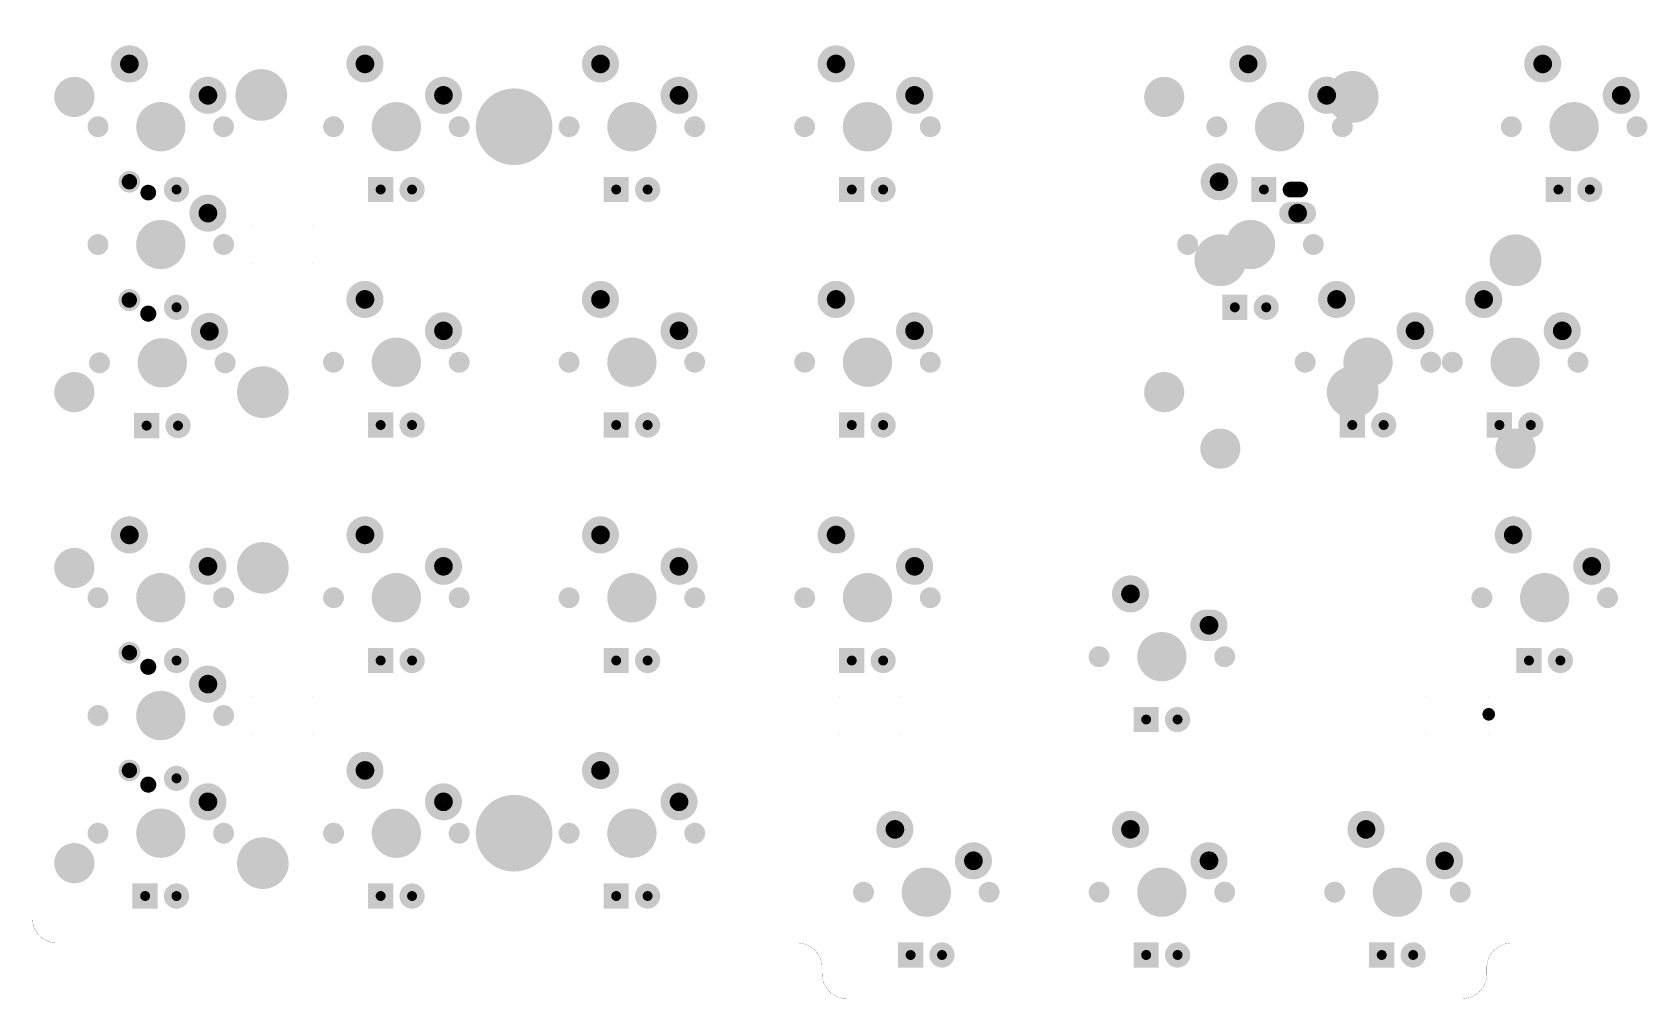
# Model space of a CAD drawing. Extents: x 1105 to 1477, y 972 to 1106.
# Drawn here: x 1105.5 to 1236.1, y 972 to 1050.2 of the extents above; entities that cross this region are included whole.
import ezdxf

# ---------------------------------------------------------------- set-up
doc = ezdxf.new("R2010")
doc.units = 0
doc.layers.get('0').update_dxf_attribs({"linetype": 'CONTINUOUS'})
for name, color, linetype in [('BOTTOMSOLDER', 6, 'CONTINUOUS'), ('KEEPOUTLAYER', 6, 'CONTINUOUS'), ('PADHOLELAYER', 156, 'CONTINUOUS'), ('VIAHOLELAYER', 16, 'CONTINUOUS')]:
    doc.layers.add(name, color=color, linetype=linetype)

# ---------------------------------------------------------------- blocks, each defined once
blk = doc.blocks.new('MX1UP__6')
at = {"layer": 'BOTTOMSOLDER'}
for points, const_width in [([(-1.78, 5.08, 1), (-0.76, 5.08, 1)], 1.02), ([(0.69, 5.59, 1), (1.34, 5.59, 1)], 0.648), ([(-1, 0, 1), (1, 0, 1)], 1.99), ([(-5.5, 0, 1), (-4.66, 0, 1)], 0.85), ([(4.66, 0, 1), (5.5, 0, 1)], 0.85), ([(-4.56, -2.54, 1), (-3.06, -2.54, 1)], 1.5), ([(1.79, -5.08, 1), (3.29, -5.08, 1)], 1.5)]:
    blk.add_lwpolyline(points, format="xyb", close=True, dxfattribs=dict(at, const_width=const_width))
at = {"layer": 'PADHOLELAYER'}
for points, const_width in [([(-1.47, 5.08, 1), (-1.07, 5.08, 1)], 0.4), ([(0.82, 5.59, 1), (1.22, 5.59, 1)], 0.4), ([(-1, 0, 1), (1, 0, 1)], 1.99), ([(-5.5, 0, 1), (-4.66, 0, 1)], 0.85), ([(4.66, 0, 1), (5.5, 0, 1)], 0.85), ([(-4.19, -2.54, 1), (-3.43, -2.54, 1)], 0.75), ([(2.16, -5.08, 1), (2.92, -5.08, 1)], 0.75)]:
    blk.add_lwpolyline(points, format="xyb", close=True, dxfattribs=dict(at, const_width=const_width))
blk = doc.blocks.new('MX1UP__7')
at = {"layer": 'BOTTOMSOLDER'}
for points, const_width in [([(-1.78, 5.08, 1), (-0.76, 5.08, 1)], 1.02), ([(0.7, 5.33, 1), (1.33, 5.33, 1)], 0.635), ([(-1, 0, 1), (1, 0, 1)], 1.99), ([(-5.5, 0, 1), (-4.66, 0, 1)], 0.85), ([(4.66, 0, 1), (5.5, 0, 1)], 0.85), ([(-4.56, -2.54, 1), (-3.06, -2.54, 1)], 1.5), ([(1.79, -5.08, 1), (3.29, -5.08, 1)], 1.5)]:
    blk.add_lwpolyline(points, format="xyb", close=True, dxfattribs=dict(at, const_width=const_width))
at = {"layer": 'PADHOLELAYER'}
for points, const_width in [([(-1.47, 5.08, 1), (-1.07, 5.08, 1)], 0.4), ([(0.82, 5.33, 1), (1.22, 5.33, 1)], 0.4), ([(-1, 0, 1), (1, 0, 1)], 1.99), ([(-5.5, 0, 1), (-4.66, 0, 1)], 0.85), ([(4.66, 0, 1), (5.5, 0, 1)], 0.85), ([(-4.19, -2.54, 1), (-3.43, -2.54, 1)], 0.75), ([(2.16, -5.08, 1), (2.92, -5.08, 1)], 0.75)]:
    blk.add_lwpolyline(points, format="xyb", close=True, dxfattribs=dict(at, const_width=const_width))
blk = doc.blocks.new('MX1UP__9')
at = {"layer": 'BOTTOMSOLDER', "const_width": 1.27}
blk.add_lwpolyline([(-1.65, 5.08), (-0.89, 5.08)], dxfattribs=at)
at = {"layer": 'BOTTOMSOLDER'}
for points, const_width in [([(-1.97, 5.08, 1), (-1.33, 5.08, 1)], 0.635), ([(-1.21, 5.08, 1), (-0.57, 5.08, 1)], 0.635), ([(-1, 0, 1), (1, 0, 1)], 1.99), ([(-5.5, 0, 1), (-4.66, 0, 1)], 0.85), ([(4.66, 0, 1), (5.5, 0, 1)], 0.85), ([(-4.56, -2.54, 1), (-3.06, -2.54, 1)], 1.5), ([(1.79, -5.08, 1), (3.29, -5.08, 1)], 1.5)]:
    blk.add_lwpolyline(points, format="xyb", close=True, dxfattribs=dict(at, const_width=const_width))
blk.add_solid([(2.29, 6.1), (0.25, 6.1), (2.29, 4.06), (0.25, 4.06)], dxfattribs=at)
at = {"layer": 'PADHOLELAYER'}
for points, const_width in [([(-1.47, 5.08, 1), (-1.07, 5.08, 1)], 0.4), ([(1.07, 5.08, 1), (1.47, 5.08, 1)], 0.4), ([(-1, 0, 1), (1, 0, 1)], 1.99), ([(-5.5, 0, 1), (-4.66, 0, 1)], 0.85), ([(4.66, 0, 1), (5.5, 0, 1)], 0.85), ([(-4.19, -2.54, 1), (-3.43, -2.54, 1)], 0.75), ([(2.16, -5.08, 1), (2.92, -5.08, 1)], 0.75)]:
    blk.add_lwpolyline(points, format="xyb", close=True, dxfattribs=dict(at, const_width=const_width))
blk = doc.blocks.new('MX1UP__10')
at = {"layer": 'BOTTOMSOLDER'}
for points, const_width in [([(-1.78, 5.08, 1), (-0.76, 5.08, 1)], 1.02), ([(0.69, 5.59, 1), (1.34, 5.59, 1)], 0.648), ([(-1, 0, 1), (1, 0, 1)], 1.99), ([(-5.5, 0, 1), (-4.66, 0, 1)], 0.85), ([(4.66, 0, 1), (5.5, 0, 1)], 0.85), ([(-4.56, -2.54, 1), (-3.06, -2.54, 1)], 1.5), ([(2.1, -5.08, 1), (2.98, -5.08, 1)], 0.889)]:
    blk.add_lwpolyline(points, format="xyb", close=True, dxfattribs=dict(at, const_width=const_width))
at = {"layer": 'PADHOLELAYER'}
for points, const_width in [([(-1.47, 5.08, 1), (-1.07, 5.08, 1)], 0.4), ([(0.82, 5.59, 1), (1.22, 5.59, 1)], 0.4), ([(-1, 0, 1), (1, 0, 1)], 1.99), ([(-5.5, 0, 1), (-4.66, 0, 1)], 0.85), ([(4.66, 0, 1), (5.5, 0, 1)], 0.85), ([(-4.19, -2.54, 1), (-3.43, -2.54, 1)], 0.75), ([(2.23, -5.08, 1), (2.85, -5.08, 1)], 0.622)]:
    blk.add_lwpolyline(points, format="xyb", close=True, dxfattribs=dict(at, const_width=const_width))
blk = doc.blocks.new('MX1UP__11')
at = {"layer": 'BOTTOMSOLDER'}
for points, const_width in [([(-1.78, 5.08, 1), (-0.76, 5.08, 1)], 1.02), ([(0.69, 5.59, 1), (1.34, 5.59, 1)], 0.648), ([(-1, 0, 1), (1, 0, 1)], 1.99), ([(-5.5, 0, 1), (-4.66, 0, 1)], 0.85), ([(4.66, 0, 1), (5.5, 0, 1)], 0.85), ([(-4.56, -2.54, 1), (-3.06, -2.54, 1)], 1.5), ([(2.1, -5.08, 1), (2.98, -5.08, 1)], 0.876)]:
    blk.add_lwpolyline(points, format="xyb", close=True, dxfattribs=dict(at, const_width=const_width))
at = {"layer": 'PADHOLELAYER'}
for points, const_width in [([(-1.47, 5.08, 1), (-1.07, 5.08, 1)], 0.4), ([(0.82, 5.59, 1), (1.22, 5.59, 1)], 0.4), ([(-1, 0, 1), (1, 0, 1)], 1.99), ([(-5.5, 0, 1), (-4.66, 0, 1)], 0.85), ([(4.66, 0, 1), (5.5, 0, 1)], 0.85), ([(-4.19, -2.54, 1), (-3.43, -2.54, 1)], 0.75), ([(2.23, -5.08, 1), (2.85, -5.08, 1)], 0.622)]:
    blk.add_lwpolyline(points, format="xyb", close=True, dxfattribs=dict(at, const_width=const_width))
blk = doc.blocks.new('MX1UP__13')
at = {"layer": 'BOTTOMSOLDER'}
for points, const_width in [([(-1.78, 5.08, 1), (-0.76, 5.08, 1)], 1.02), ([(-1, 0, 1), (1, 0, 1)], 1.99), ([(-5.5, 0, 1), (-4.66, 0, 1)], 0.85), ([(4.66, 0, 1), (5.5, 0, 1)], 0.85), ([(-4.56, -2.54, 1), (-3.06, -2.54, 1)], 1.5), ([(1.79, -5.08, 1), (3.29, -5.08, 1)], 1.5)]:
    blk.add_lwpolyline(points, format="xyb", close=True, dxfattribs=dict(at, const_width=const_width))
blk.add_solid([(2.29, 6.1), (0.25, 6.1), (2.29, 4.06), (0.25, 4.06)], dxfattribs=at)
at = {"layer": 'PADHOLELAYER'}
for points, const_width in [([(-1.47, 5.08, 1), (-1.07, 5.08, 1)], 0.4), ([(1.07, 5.08, 1), (1.47, 5.08, 1)], 0.4), ([(-1, 0, 1), (1, 0, 1)], 1.99), ([(-5.5, 0, 1), (-4.66, 0, 1)], 0.85), ([(4.66, 0, 1), (5.5, 0, 1)], 0.85), ([(-4.19, -2.54, 1), (-3.43, -2.54, 1)], 0.75), ([(2.16, -5.08, 1), (2.92, -5.08, 1)], 0.75)]:
    blk.add_lwpolyline(points, format="xyb", close=True, dxfattribs=dict(at, const_width=const_width))
blk = doc.blocks.new('MX1UP__155')
at = {"layer": 'BOTTOMSOLDER'}
for points, const_width in [([(-1.78, 5.08, 1), (-0.76, 5.08, 1)], 1.02), ([(-1, 0, 1), (1, 0, 1)], 1.99), ([(-5.5, 0, 1), (-4.66, 0, 1)], 0.85), ([(4.66, 0, 1), (5.5, 0, 1)], 0.85), ([(-4.56, -2.54, 1), (-3.06, -2.54, 1)], 1.5), ([(1.79, -5.08, 1), (3.29, -5.08, 1)], 1.5)]:
    blk.add_lwpolyline(points, format="xyb", close=True, dxfattribs=dict(at, const_width=const_width))
blk.add_solid([(2.29, 6.1), (0.25, 6.1), (2.29, 4.06), (0.25, 4.06)], dxfattribs=at)
at = {"layer": 'PADHOLELAYER'}
for points, const_width in [([(-1.47, 5.08, 1), (-1.07, 5.08, 1)], 0.4), ([(1.07, 5.08, 1), (1.47, 5.08, 1)], 0.4), ([(-1, 0, 1), (1, 0, 1)], 1.99), ([(-5.5, 0, 1), (-4.66, 0, 1)], 0.85), ([(4.66, 0, 1), (5.5, 0, 1)], 0.85), ([(-4.19, -2.54, 1), (-3.43, -2.54, 1)], 0.75), ([(2.16, -5.08, 1), (2.92, -5.08, 1)], 0.75)]:
    blk.add_lwpolyline(points, format="xyb", close=True, dxfattribs=dict(at, const_width=const_width))
blk = doc.blocks.new('MX1UP__170')
at = {"layer": 'BOTTOMSOLDER'}
for points, const_width in [([(-1.78, 5.08, 1), (-0.76, 5.08, 1)], 1.02), ([(-1, 0, 1), (1, 0, 1)], 1.99), ([(-5.5, 0, 1), (-4.66, 0, 1)], 0.85), ([(4.66, 0, 1), (5.5, 0, 1)], 0.85), ([(-4.56, -2.54, 1), (-3.06, -2.54, 1)], 1.5), ([(1.79, -5.08, 1), (3.29, -5.08, 1)], 1.5)]:
    blk.add_lwpolyline(points, format="xyb", close=True, dxfattribs=dict(at, const_width=const_width))
blk.add_solid([(2.29, 6.1), (0.25, 6.1), (2.29, 4.06), (0.25, 4.06)], dxfattribs=at)
at = {"layer": 'PADHOLELAYER'}
for points, const_width in [([(-1.47, 5.08, 1), (-1.07, 5.08, 1)], 0.4), ([(1.07, 5.08, 1), (1.47, 5.08, 1)], 0.4), ([(-1, 0, 1), (1, 0, 1)], 1.99), ([(-5.5, 0, 1), (-4.66, 0, 1)], 0.85), ([(4.66, 0, 1), (5.5, 0, 1)], 0.85), ([(-4.19, -2.54, 1), (-3.43, -2.54, 1)], 0.75), ([(2.16, -5.08, 1), (2.92, -5.08, 1)], 0.75)]:
    blk.add_lwpolyline(points, format="xyb", close=True, dxfattribs=dict(at, const_width=const_width))
blk = doc.blocks.new('MX1UP__172')
at = {"layer": 'BOTTOMSOLDER'}
for points, const_width in [([(-1.78, 5.08, 1), (-0.76, 5.08, 1)], 1.02), ([(-1, 0, 1), (1, 0, 1)], 1.99), ([(-5.5, 0, 1), (-4.66, 0, 1)], 0.85), ([(4.66, 0, 1), (5.5, 0, 1)], 0.85), ([(-4.56, -2.54, 1), (-3.06, -2.54, 1)], 1.5), ([(1.79, -5.08, 1), (3.29, -5.08, 1)], 1.5)]:
    blk.add_lwpolyline(points, format="xyb", close=True, dxfattribs=dict(at, const_width=const_width))
blk.add_solid([(2.29, 6.1), (0.25, 6.1), (2.29, 4.06), (0.25, 4.06)], dxfattribs=at)
at = {"layer": 'PADHOLELAYER'}
for points, const_width in [([(-1.47, 5.08, 1), (-1.07, 5.08, 1)], 0.4), ([(1.07, 5.08, 1), (1.47, 5.08, 1)], 0.4), ([(-1, 0, 1), (1, 0, 1)], 1.99), ([(-5.5, 0, 1), (-4.66, 0, 1)], 0.85), ([(4.66, 0, 1), (5.5, 0, 1)], 0.85), ([(-4.19, -2.54, 1), (-3.43, -2.54, 1)], 0.75), ([(2.16, -5.08, 1), (2.92, -5.08, 1)], 0.75)]:
    blk.add_lwpolyline(points, format="xyb", close=True, dxfattribs=dict(at, const_width=const_width))
blk = doc.blocks.new('MX1UP__196')
at = {"layer": 'BOTTOMSOLDER'}
for points, const_width in [([(-1.78, 5.08, 1), (-0.76, 5.08, 1)], 1.02), ([(-1, 0, 1), (1, 0, 1)], 1.99), ([(-5.5, 0, 1), (-4.66, 0, 1)], 0.85), ([(4.66, 0, 1), (5.5, 0, 1)], 0.85), ([(-4.56, -2.54, 1), (-3.06, -2.54, 1)], 1.5), ([(1.79, -5.08, 1), (3.29, -5.08, 1)], 1.5)]:
    blk.add_lwpolyline(points, format="xyb", close=True, dxfattribs=dict(at, const_width=const_width))
blk.add_solid([(2.29, 6.1), (0.25, 6.1), (2.29, 4.06), (0.25, 4.06)], dxfattribs=at)
at = {"layer": 'PADHOLELAYER'}
for points, const_width in [([(-1.47, 5.08, 1), (-1.07, 5.08, 1)], 0.4), ([(1.07, 5.08, 1), (1.47, 5.08, 1)], 0.4), ([(-1, 0, 1), (1, 0, 1)], 1.99), ([(-5.5, 0, 1), (-4.66, 0, 1)], 0.85), ([(4.66, 0, 1), (5.5, 0, 1)], 0.85), ([(-4.19, -2.54, 1), (-3.43, -2.54, 1)], 0.75), ([(2.16, -5.08, 1), (2.92, -5.08, 1)], 0.75)]:
    blk.add_lwpolyline(points, format="xyb", close=True, dxfattribs=dict(at, const_width=const_width))
blk = doc.blocks.new('MX1UP__204')
at = {"layer": 'BOTTOMSOLDER'}
for points, const_width in [([(-1.78, 5.08, 1), (-0.76, 5.08, 1)], 1.02), ([(-1, 0, 1), (1, 0, 1)], 1.99), ([(-5.5, 0, 1), (-4.66, 0, 1)], 0.85), ([(4.66, 0, 1), (5.5, 0, 1)], 0.85), ([(-4.56, -2.54, 1), (-3.06, -2.54, 1)], 1.5), ([(1.79, -5.08, 1), (3.29, -5.08, 1)], 1.5)]:
    blk.add_lwpolyline(points, format="xyb", close=True, dxfattribs=dict(at, const_width=const_width))
blk.add_solid([(2.29, 6.1), (0.25, 6.1), (2.29, 4.06), (0.25, 4.06)], dxfattribs=at)
at = {"layer": 'PADHOLELAYER'}
for points, const_width in [([(-1.47, 5.08, 1), (-1.07, 5.08, 1)], 0.4), ([(1.07, 5.08, 1), (1.47, 5.08, 1)], 0.4), ([(-1, 0, 1), (1, 0, 1)], 1.99), ([(-5.5, 0, 1), (-4.66, 0, 1)], 0.85), ([(4.66, 0, 1), (5.5, 0, 1)], 0.85), ([(-4.19, -2.54, 1), (-3.43, -2.54, 1)], 0.75), ([(2.16, -5.08, 1), (2.92, -5.08, 1)], 0.75)]:
    blk.add_lwpolyline(points, format="xyb", close=True, dxfattribs=dict(at, const_width=const_width))
blk = doc.blocks.new('MX1UP__205')
at = {"layer": 'BOTTOMSOLDER'}
for points, const_width in [([(-1.78, 5.08, 1), (-0.76, 5.08, 1)], 1.02), ([(-1, 0, 1), (1, 0, 1)], 1.99), ([(-5.5, 0, 1), (-4.66, 0, 1)], 0.85), ([(4.66, 0, 1), (5.5, 0, 1)], 0.85), ([(-4.56, -2.54, 1), (-3.06, -2.54, 1)], 1.5), ([(1.79, -5.08, 1), (3.29, -5.08, 1)], 1.5)]:
    blk.add_lwpolyline(points, format="xyb", close=True, dxfattribs=dict(at, const_width=const_width))
blk.add_solid([(2.29, 6.1), (0.25, 6.1), (2.29, 4.06), (0.25, 4.06)], dxfattribs=at)
at = {"layer": 'PADHOLELAYER'}
for points, const_width in [([(-1.47, 5.08, 1), (-1.07, 5.08, 1)], 0.4), ([(1.07, 5.08, 1), (1.47, 5.08, 1)], 0.4), ([(-1, 0, 1), (1, 0, 1)], 1.99), ([(-5.5, 0, 1), (-4.66, 0, 1)], 0.85), ([(4.66, 0, 1), (5.5, 0, 1)], 0.85), ([(-4.19, -2.54, 1), (-3.43, -2.54, 1)], 0.75), ([(2.16, -5.08, 1), (2.92, -5.08, 1)], 0.75)]:
    blk.add_lwpolyline(points, format="xyb", close=True, dxfattribs=dict(at, const_width=const_width))
blk = doc.blocks.new('MX1UP__206')
at = {"layer": 'BOTTOMSOLDER'}
for points, const_width in [([(-1.78, 5.08, 1), (-0.76, 5.08, 1)], 1.02), ([(-1, 0, 1), (1, 0, 1)], 1.99), ([(-5.5, 0, 1), (-4.66, 0, 1)], 0.85), ([(4.66, 0, 1), (5.5, 0, 1)], 0.85), ([(-4.56, -2.54, 1), (-3.06, -2.54, 1)], 1.5), ([(1.79, -5.08, 1), (3.29, -5.08, 1)], 1.5)]:
    blk.add_lwpolyline(points, format="xyb", close=True, dxfattribs=dict(at, const_width=const_width))
blk.add_solid([(2.29, 6.1), (0.25, 6.1), (2.29, 4.06), (0.25, 4.06)], dxfattribs=at)
at = {"layer": 'PADHOLELAYER'}
for points, const_width in [([(-1.47, 5.08, 1), (-1.07, 5.08, 1)], 0.4), ([(1.07, 5.08, 1), (1.47, 5.08, 1)], 0.4), ([(-1, 0, 1), (1, 0, 1)], 1.99), ([(-5.5, 0, 1), (-4.66, 0, 1)], 0.85), ([(4.66, 0, 1), (5.5, 0, 1)], 0.85), ([(-4.19, -2.54, 1), (-3.43, -2.54, 1)], 0.75), ([(2.16, -5.08, 1), (2.92, -5.08, 1)], 0.75)]:
    blk.add_lwpolyline(points, format="xyb", close=True, dxfattribs=dict(at, const_width=const_width))
blk = doc.blocks.new('MX1UP__207')
at = {"layer": 'BOTTOMSOLDER'}
for points, const_width in [([(-1.78, 5.08, 1), (-0.76, 5.08, 1)], 1.02), ([(-1, 0, 1), (1, 0, 1)], 1.99), ([(-5.5, 0, 1), (-4.66, 0, 1)], 0.85), ([(4.66, 0, 1), (5.5, 0, 1)], 0.85), ([(-4.56, -2.54, 1), (-3.06, -2.54, 1)], 1.5), ([(1.79, -5.08, 1), (3.29, -5.08, 1)], 1.5)]:
    blk.add_lwpolyline(points, format="xyb", close=True, dxfattribs=dict(at, const_width=const_width))
blk.add_solid([(2.29, 6.1), (0.25, 6.1), (2.29, 4.06), (0.25, 4.06)], dxfattribs=at)
at = {"layer": 'PADHOLELAYER'}
for points, const_width in [([(-1.47, 5.08, 1), (-1.07, 5.08, 1)], 0.4), ([(1.07, 5.08, 1), (1.47, 5.08, 1)], 0.4), ([(-1, 0, 1), (1, 0, 1)], 1.99), ([(-5.5, 0, 1), (-4.66, 0, 1)], 0.85), ([(4.66, 0, 1), (5.5, 0, 1)], 0.85), ([(-4.19, -2.54, 1), (-3.43, -2.54, 1)], 0.75), ([(2.16, -5.08, 1), (2.92, -5.08, 1)], 0.75)]:
    blk.add_lwpolyline(points, format="xyb", close=True, dxfattribs=dict(at, const_width=const_width))
blk = doc.blocks.new('MX1UP__208')
at = {"layer": 'BOTTOMSOLDER'}
for points, const_width in [([(-1.78, 5.08, 1), (-0.76, 5.08, 1)], 1.02), ([(-1, 0, 1), (1, 0, 1)], 1.99), ([(-5.5, 0, 1), (-4.66, 0, 1)], 0.85), ([(4.66, 0, 1), (5.5, 0, 1)], 0.85), ([(-4.56, -2.54, 1), (-3.06, -2.54, 1)], 1.5), ([(1.79, -5.08, 1), (3.29, -5.08, 1)], 1.5)]:
    blk.add_lwpolyline(points, format="xyb", close=True, dxfattribs=dict(at, const_width=const_width))
blk.add_solid([(2.29, 6.1), (0.25, 6.1), (2.29, 4.06), (0.25, 4.06)], dxfattribs=at)
at = {"layer": 'PADHOLELAYER'}
for points, const_width in [([(-1.47, 5.08, 1), (-1.07, 5.08, 1)], 0.4), ([(1.07, 5.08, 1), (1.47, 5.08, 1)], 0.4), ([(-1, 0, 1), (1, 0, 1)], 1.99), ([(-5.5, 0, 1), (-4.66, 0, 1)], 0.85), ([(4.66, 0, 1), (5.5, 0, 1)], 0.85), ([(-4.19, -2.54, 1), (-3.43, -2.54, 1)], 0.75), ([(2.16, -5.08, 1), (2.92, -5.08, 1)], 0.75)]:
    blk.add_lwpolyline(points, format="xyb", close=True, dxfattribs=dict(at, const_width=const_width))
blk = doc.blocks.new('MX1UP__209')
at = {"layer": 'BOTTOMSOLDER'}
for points, const_width in [([(-1.78, 5.08, 1), (-0.76, 5.08, 1)], 1.02), ([(-1, 0, 1), (1, 0, 1)], 1.99), ([(-5.5, 0, 1), (-4.66, 0, 1)], 0.85), ([(4.66, 0, 1), (5.5, 0, 1)], 0.85), ([(-4.56, -2.54, 1), (-3.06, -2.54, 1)], 1.5), ([(1.79, -5.08, 1), (3.29, -5.08, 1)], 1.5)]:
    blk.add_lwpolyline(points, format="xyb", close=True, dxfattribs=dict(at, const_width=const_width))
blk.add_solid([(2.29, 6.1), (0.25, 6.1), (2.29, 4.06), (0.25, 4.06)], dxfattribs=at)
at = {"layer": 'PADHOLELAYER'}
for points, const_width in [([(-1.47, 5.08, 1), (-1.07, 5.08, 1)], 0.4), ([(1.07, 5.08, 1), (1.47, 5.08, 1)], 0.4), ([(-1, 0, 1), (1, 0, 1)], 1.99), ([(-5.5, 0, 1), (-4.66, 0, 1)], 0.85), ([(4.66, 0, 1), (5.5, 0, 1)], 0.85), ([(-4.19, -2.54, 1), (-3.43, -2.54, 1)], 0.75), ([(2.16, -5.08, 1), (2.92, -5.08, 1)], 0.75)]:
    blk.add_lwpolyline(points, format="xyb", close=True, dxfattribs=dict(at, const_width=const_width))
blk = doc.blocks.new('MX1UP__210')
at = {"layer": 'BOTTOMSOLDER'}
for points, const_width in [([(-1.78, 5.08, 1), (-0.76, 5.08, 1)], 1.02), ([(-1, 0, 1), (1, 0, 1)], 1.99), ([(-5.5, 0, 1), (-4.66, 0, 1)], 0.85), ([(4.66, 0, 1), (5.5, 0, 1)], 0.85), ([(-4.56, -2.54, 1), (-3.06, -2.54, 1)], 1.5), ([(1.79, -5.08, 1), (3.29, -5.08, 1)], 1.5)]:
    blk.add_lwpolyline(points, format="xyb", close=True, dxfattribs=dict(at, const_width=const_width))
blk.add_solid([(2.29, 6.1), (0.25, 6.1), (2.29, 4.06), (0.25, 4.06)], dxfattribs=at)
at = {"layer": 'PADHOLELAYER'}
for points, const_width in [([(-1.47, 5.08, 1), (-1.07, 5.08, 1)], 0.4), ([(1.07, 5.08, 1), (1.47, 5.08, 1)], 0.4), ([(-1, 0, 1), (1, 0, 1)], 1.99), ([(-5.5, 0, 1), (-4.66, 0, 1)], 0.85), ([(4.66, 0, 1), (5.5, 0, 1)], 0.85), ([(-4.19, -2.54, 1), (-3.43, -2.54, 1)], 0.75), ([(2.16, -5.08, 1), (2.92, -5.08, 1)], 0.75)]:
    blk.add_lwpolyline(points, format="xyb", close=True, dxfattribs=dict(at, const_width=const_width))
blk = doc.blocks.new('MX1UP__211')
at = {"layer": 'BOTTOMSOLDER'}
for points, const_width in [([(-1.78, 5.08, 1), (-0.76, 5.08, 1)], 1.02), ([(-1, 0, 1), (1, 0, 1)], 1.99), ([(-5.5, 0, 1), (-4.66, 0, 1)], 0.85), ([(4.66, 0, 1), (5.5, 0, 1)], 0.85), ([(-4.56, -2.54, 1), (-3.06, -2.54, 1)], 1.5), ([(1.79, -5.08, 1), (3.29, -5.08, 1)], 1.5)]:
    blk.add_lwpolyline(points, format="xyb", close=True, dxfattribs=dict(at, const_width=const_width))
blk.add_solid([(2.29, 6.1), (0.25, 6.1), (2.29, 4.06), (0.25, 4.06)], dxfattribs=at)
at = {"layer": 'PADHOLELAYER'}
for points, const_width in [([(-1.47, 5.08, 1), (-1.07, 5.08, 1)], 0.4), ([(1.07, 5.08, 1), (1.47, 5.08, 1)], 0.4), ([(-1, 0, 1), (1, 0, 1)], 1.99), ([(-5.5, 0, 1), (-4.66, 0, 1)], 0.85), ([(4.66, 0, 1), (5.5, 0, 1)], 0.85), ([(-4.19, -2.54, 1), (-3.43, -2.54, 1)], 0.75), ([(2.16, -5.08, 1), (2.92, -5.08, 1)], 0.75)]:
    blk.add_lwpolyline(points, format="xyb", close=True, dxfattribs=dict(at, const_width=const_width))
blk = doc.blocks.new('MX1UP__212')
at = {"layer": 'BOTTOMSOLDER'}
for points, const_width in [([(-1.78, 5.08, 1), (-0.76, 5.08, 1)], 1.02), ([(-1, 0, 1), (1, 0, 1)], 1.99), ([(-5.5, 0, 1), (-4.66, 0, 1)], 0.85), ([(4.66, 0, 1), (5.5, 0, 1)], 0.85), ([(-4.56, -2.54, 1), (-3.06, -2.54, 1)], 1.5), ([(1.79, -5.08, 1), (3.29, -5.08, 1)], 1.5)]:
    blk.add_lwpolyline(points, format="xyb", close=True, dxfattribs=dict(at, const_width=const_width))
blk.add_solid([(2.29, 6.1), (0.25, 6.1), (2.29, 4.06), (0.25, 4.06)], dxfattribs=at)
at = {"layer": 'PADHOLELAYER'}
for points, const_width in [([(-1.47, 5.08, 1), (-1.07, 5.08, 1)], 0.4), ([(1.07, 5.08, 1), (1.47, 5.08, 1)], 0.4), ([(-1, 0, 1), (1, 0, 1)], 1.99), ([(-5.5, 0, 1), (-4.66, 0, 1)], 0.85), ([(4.66, 0, 1), (5.5, 0, 1)], 0.85), ([(-4.19, -2.54, 1), (-3.43, -2.54, 1)], 0.75), ([(2.16, -5.08, 1), (2.92, -5.08, 1)], 0.75)]:
    blk.add_lwpolyline(points, format="xyb", close=True, dxfattribs=dict(at, const_width=const_width))
blk = doc.blocks.new('MX1UP__213')
at = {"layer": 'BOTTOMSOLDER'}
for points, const_width in [([(-1.78, 5.08, 1), (-0.76, 5.08, 1)], 1.02), ([(-1, 0, 1), (1, 0, 1)], 1.99), ([(-5.5, 0, 1), (-4.66, 0, 1)], 0.85), ([(4.66, 0, 1), (5.5, 0, 1)], 0.85), ([(-4.56, -2.54, 1), (-3.06, -2.54, 1)], 1.5), ([(1.79, -5.08, 1), (3.29, -5.08, 1)], 1.5)]:
    blk.add_lwpolyline(points, format="xyb", close=True, dxfattribs=dict(at, const_width=const_width))
blk.add_solid([(2.29, 6.1), (0.25, 6.1), (2.29, 4.06), (0.25, 4.06)], dxfattribs=at)
at = {"layer": 'PADHOLELAYER'}
for points, const_width in [([(-1.47, 5.08, 1), (-1.07, 5.08, 1)], 0.4), ([(1.07, 5.08, 1), (1.47, 5.08, 1)], 0.4), ([(-1, 0, 1), (1, 0, 1)], 1.99), ([(-5.5, 0, 1), (-4.66, 0, 1)], 0.85), ([(4.66, 0, 1), (5.5, 0, 1)], 0.85), ([(-4.19, -2.54, 1), (-3.43, -2.54, 1)], 0.75), ([(2.16, -5.08, 1), (2.92, -5.08, 1)], 0.75)]:
    blk.add_lwpolyline(points, format="xyb", close=True, dxfattribs=dict(at, const_width=const_width))
blk = doc.blocks.new('MX1UP__215')
at = {"layer": 'BOTTOMSOLDER'}
for points, const_width in [([(-1.78, 5.08, 1), (-0.76, 5.08, 1)], 1.02), ([(-1, 0, 1), (1, 0, 1)], 1.99), ([(-5.5, 0, 1), (-4.66, 0, 1)], 0.85), ([(4.66, 0, 1), (5.5, 0, 1)], 0.85), ([(-4.56, -2.54, 1), (-3.06, -2.54, 1)], 1.5), ([(2.22, -5.08, 1), (3.11, -5.08, 1)], 0.889)]:
    blk.add_lwpolyline(points, format="xyb", close=True, dxfattribs=dict(at, const_width=const_width))
blk.add_solid([(2.29, 6.1), (0.25, 6.1), (2.29, 4.06), (0.25, 4.06)], dxfattribs=at)
at = {"layer": 'PADHOLELAYER'}
for points, const_width in [([(-1.47, 5.08, 1), (-1.07, 5.08, 1)], 0.4), ([(1.07, 5.08, 1), (1.47, 5.08, 1)], 0.4), ([(-1, 0, 1), (1, 0, 1)], 1.99), ([(-5.5, 0, 1), (-4.66, 0, 1)], 0.85), ([(4.66, 0, 1), (5.5, 0, 1)], 0.85), ([(-4.19, -2.54, 1), (-3.43, -2.54, 1)], 0.75), ([(2.36, -5.08, 1), (2.98, -5.08, 1)], 0.622)]:
    blk.add_lwpolyline(points, format="xyb", close=True, dxfattribs=dict(at, const_width=const_width))
blk = doc.blocks.new('MX1UP__217')
at = {"layer": 'BOTTOMSOLDER'}
for points, const_width in [([(-1.78, 5.08, 1), (-0.76, 5.08, 1)], 1.02), ([(-1, 0, 1), (1, 0, 1)], 1.99), ([(-5.5, 0, 1), (-4.66, 0, 1)], 0.85), ([(4.66, 0, 1), (5.5, 0, 1)], 0.85), ([(-4.56, -2.54, 1), (-3.06, -2.54, 1)], 1.5), ([(1.79, -5.08, 1), (3.29, -5.08, 1)], 1.5)]:
    blk.add_lwpolyline(points, format="xyb", close=True, dxfattribs=dict(at, const_width=const_width))
blk.add_solid([(2.29, 6.1), (0.25, 6.1), (2.29, 4.06), (0.25, 4.06)], dxfattribs=at)
at = {"layer": 'PADHOLELAYER'}
for points, const_width in [([(-1.47, 5.08, 1), (-1.07, 5.08, 1)], 0.4), ([(1.07, 5.08, 1), (1.47, 5.08, 1)], 0.4), ([(-1, 0, 1), (1, 0, 1)], 1.99), ([(-5.5, 0, 1), (-4.66, 0, 1)], 0.85), ([(4.66, 0, 1), (5.5, 0, 1)], 0.85), ([(-4.19, -2.54, 1), (-3.43, -2.54, 1)], 0.75), ([(2.16, -5.08, 1), (2.92, -5.08, 1)], 0.75)]:
    blk.add_lwpolyline(points, format="xyb", close=True, dxfattribs=dict(at, const_width=const_width))
blk = doc.blocks.new('MX1UP__219')
at = {"layer": 'BOTTOMSOLDER'}
for points, const_width in [([(-1.78, 5.08, 1), (-0.76, 5.08, 1)], 1.02), ([(-1, 0, 1), (1, 0, 1)], 1.99), ([(-5.5, 0, 1), (-4.66, 0, 1)], 0.85), ([(4.66, 0, 1), (5.5, 0, 1)], 0.85), ([(-4.56, -2.54, 1), (-3.06, -2.54, 1)], 1.5), ([(2.1, -5.08, 1), (2.98, -5.08, 1)], 0.876)]:
    blk.add_lwpolyline(points, format="xyb", close=True, dxfattribs=dict(at, const_width=const_width))
blk.add_solid([(2.29, 6.1), (0.25, 6.1), (2.29, 4.06), (0.25, 4.06)], dxfattribs=at)
at = {"layer": 'PADHOLELAYER'}
for points, const_width in [([(-1.47, 5.08, 1), (-1.07, 5.08, 1)], 0.4), ([(1.07, 5.08, 1), (1.47, 5.08, 1)], 0.4), ([(-1, 0, 1), (1, 0, 1)], 1.99), ([(-5.5, 0, 1), (-4.66, 0, 1)], 0.85), ([(4.66, 0, 1), (5.5, 0, 1)], 0.85), ([(-4.19, -2.54, 1), (-3.43, -2.54, 1)], 0.75), ([(2.23, -5.08, 1), (2.85, -5.08, 1)], 0.622)]:
    blk.add_lwpolyline(points, format="xyb", close=True, dxfattribs=dict(at, const_width=const_width))
blk = doc.blocks.new('MX1UP__244')
at = {"layer": 'BOTTOMSOLDER'}
for points, const_width in [([(-1.78, 5.08, 1), (-0.76, 5.08, 1)], 1.02), ([(-1, 0, 1), (1, 0, 1)], 1.99), ([(-5.5, 0, 1), (-4.66, 0, 1)], 0.85), ([(4.66, 0, 1), (5.5, 0, 1)], 0.85), ([(-4.56, -2.54, 1), (-3.06, -2.54, 1)], 1.5), ([(1.79, -5.08, 1), (3.29, -5.08, 1)], 1.5)]:
    blk.add_lwpolyline(points, format="xyb", close=True, dxfattribs=dict(at, const_width=const_width))
blk.add_solid([(2.29, 6.1), (0.25, 6.1), (2.29, 4.06), (0.25, 4.06)], dxfattribs=at)
at = {"layer": 'PADHOLELAYER'}
for points, const_width in [([(-1.47, 5.08, 1), (-1.07, 5.08, 1)], 0.4), ([(1.07, 5.08, 1), (1.47, 5.08, 1)], 0.4), ([(-1, 0, 1), (1, 0, 1)], 1.99), ([(-5.5, 0, 1), (-4.66, 0, 1)], 0.85), ([(4.66, 0, 1), (5.5, 0, 1)], 0.85), ([(-4.19, -2.54, 1), (-3.43, -2.54, 1)], 0.75), ([(2.16, -5.08, 1), (2.92, -5.08, 1)], 0.75)]:
    blk.add_lwpolyline(points, format="xyb", close=True, dxfattribs=dict(at, const_width=const_width))
blk = doc.blocks.new('MX1UP__245')
at = {"layer": 'BOTTOMSOLDER'}
for points, const_width in [([(-1.78, 5.08, 1), (-0.76, 5.08, 1)], 1.02), ([(-1, 0, 1), (1, 0, 1)], 1.99), ([(-5.5, 0, 1), (-4.66, 0, 1)], 0.85), ([(4.66, 0, 1), (5.5, 0, 1)], 0.85), ([(-4.56, -2.54, 1), (-3.06, -2.54, 1)], 1.5), ([(1.79, -5.08, 1), (3.29, -5.08, 1)], 1.5)]:
    blk.add_lwpolyline(points, format="xyb", close=True, dxfattribs=dict(at, const_width=const_width))
blk.add_solid([(2.29, 6.1), (0.25, 6.1), (2.29, 4.06), (0.25, 4.06)], dxfattribs=at)
at = {"layer": 'PADHOLELAYER'}
for points, const_width in [([(-1.47, 5.08, 1), (-1.07, 5.08, 1)], 0.4), ([(1.07, 5.08, 1), (1.47, 5.08, 1)], 0.4), ([(-1, 0, 1), (1, 0, 1)], 1.99), ([(-5.5, 0, 1), (-4.66, 0, 1)], 0.85), ([(4.66, 0, 1), (5.5, 0, 1)], 0.85), ([(-4.19, -2.54, 1), (-3.43, -2.54, 1)], 0.75), ([(2.16, -5.08, 1), (2.92, -5.08, 1)], 0.75)]:
    blk.add_lwpolyline(points, format="xyb", close=True, dxfattribs=dict(at, const_width=const_width))
blk = doc.blocks.new('MX1UP__254')
at = {"layer": 'BOTTOMSOLDER'}
for points, const_width in [([(-1.78, 5.08, 1), (-0.76, 5.08, 1)], 1.02), ([(-1, 0, 1), (1, 0, 1)], 1.99), ([(-5.5, 0, 1), (-4.66, 0, 1)], 0.85), ([(4.66, 0, 1), (5.5, 0, 1)], 0.85), ([(-4.67, -2.54, 1), (-3.4, -2.54, 1)], 1.27), ([(-4.21, -2.54, 1), (-2.94, -2.54, 1)], 1.27), ([(1.79, -5.08, 1), (3.29, -5.08, 1)], 1.5)]:
    blk.add_lwpolyline(points, format="xyb", close=True, dxfattribs=dict(at, const_width=const_width))
at = {"layer": 'BOTTOMSOLDER', "const_width": 2.54}
blk.add_lwpolyline([(-3.58, -2.54), (-4.04, -2.54)], dxfattribs=at)
at = {"layer": 'BOTTOMSOLDER'}
blk.add_solid([(2.29, 6.1), (0.25, 6.1), (2.29, 4.06), (0.25, 4.06)], dxfattribs=at)
at = {"layer": 'PADHOLELAYER'}
for points, const_width in [([(-1.47, 5.08, 1), (-1.07, 5.08, 1)], 0.4), ([(1.07, 5.08, 1), (1.47, 5.08, 1)], 0.4), ([(-1, 0, 1), (1, 0, 1)], 1.99), ([(-5.5, 0, 1), (-4.66, 0, 1)], 0.85), ([(4.66, 0, 1), (5.5, 0, 1)], 0.85), ([(-4.19, -2.54, 1), (-3.43, -2.54, 1)], 0.75), ([(2.16, -5.08, 1), (2.92, -5.08, 1)], 0.75)]:
    blk.add_lwpolyline(points, format="xyb", close=True, dxfattribs=dict(at, const_width=const_width))
blk = doc.blocks.new('MX1UP__352')
at = {"layer": 'BOTTOMSOLDER'}
for points, const_width in [([(-1.78, 5.08, 1), (-0.76, 5.08, 1)], 1.02), ([(-1, 0, 1), (1, 0, 1)], 1.99), ([(-5.5, 0, 1), (-4.66, 0, 1)], 0.85), ([(4.66, 0, 1), (5.5, 0, 1)], 0.85), ([(-4.86, -2.54, 1), (-3.97, -2.54, 1)], 0.89), ([(-3.65, -2.54, 1), (-2.76, -2.54, 1)], 0.89), ([(1.79, -5.08, 1), (3.29, -5.08, 1)], 1.5)]:
    blk.add_lwpolyline(points, format="xyb", close=True, dxfattribs=dict(at, const_width=const_width))
at = {"layer": 'BOTTOMSOLDER', "const_width": 1.78}
blk.add_lwpolyline([(-3.2, -2.54), (-4.42, -2.54)], dxfattribs=at)
at = {"layer": 'BOTTOMSOLDER'}
blk.add_solid([(2.29, 6.1), (0.25, 6.1), (2.29, 4.06), (0.25, 4.06)], dxfattribs=at)
at = {"layer": 'PADHOLELAYER'}
for points, const_width in [([(-1.47, 5.08, 1), (-1.07, 5.08, 1)], 0.4), ([(1.07, 5.08, 1), (1.47, 5.08, 1)], 0.4), ([(-1, 0, 1), (1, 0, 1)], 1.99), ([(-5.5, 0, 1), (-4.66, 0, 1)], 0.85), ([(4.66, 0, 1), (5.5, 0, 1)], 0.85), ([(-4.19, -2.54, 1), (-3.43, -2.54, 1)], 0.75), ([(2.16, -5.08, 1), (2.92, -5.08, 1)], 0.75)]:
    blk.add_lwpolyline(points, format="xyb", close=True, dxfattribs=dict(at, const_width=const_width))
blk = doc.blocks.new('RGB_WS2812B_358')
at = {"layer": 'PADHOLELAYER'}
for points in [[(-2.5, 1.52), (-2.5, 1.52), (-2.5, 1.52), (-2.5, 1.52)], [(2.5, 1.52), (2.5, 1.52), (2.5, 1.52), (2.5, 1.52)], [(-2.5, -1.52), (-2.5, -1.52), (-2.5, -1.52), (-2.5, -1.52)], [(2.5, -1.52), (2.5, -1.52), (2.5, -1.52), (2.5, -1.52)]]:
    blk.add_lwpolyline(points, close=True, dxfattribs=at)
blk = doc.blocks.new('RGB_WS2812B_359')
at = {"layer": 'PADHOLELAYER'}
for points in [[(-2.5, 1.52), (-2.5, 1.52), (-2.5, 1.52), (-2.5, 1.52)], [(2.5, 1.52), (2.5, 1.52), (2.5, 1.52), (2.5, 1.52)], [(-2.5, -1.52), (-2.5, -1.52), (-2.5, -1.52), (-2.5, -1.52)], [(2.5, -1.52), (2.5, -1.52), (2.5, -1.52), (2.5, -1.52)]]:
    blk.add_lwpolyline(points, close=True, dxfattribs=at)
blk = doc.blocks.new('RGB_WS2812B_360')
at = {"layer": 'PADHOLELAYER'}
for points in [[(-2.5, 1.52), (-2.5, 1.52), (-2.5, 1.52), (-2.5, 1.52)], [(2.5, 1.52), (2.5, 1.52), (2.5, 1.52), (2.5, 1.52)], [(-2.5, -1.52), (-2.5, -1.52), (-2.5, -1.52), (-2.5, -1.52)], [(2.5, -1.52), (2.5, -1.52), (2.5, -1.52), (2.5, -1.52)]]:
    blk.add_lwpolyline(points, close=True, dxfattribs=at)
blk = doc.blocks.new('RGB_WS2812B_361')
at = {"layer": 'PADHOLELAYER'}
for points in [[(-2.5, 1.52), (-2.5, 1.52), (-2.5, 1.52), (-2.5, 1.52)], [(2.5, 1.52), (2.5, 1.52), (2.5, 1.52), (2.5, 1.52)], [(-2.5, -1.52), (-2.5, -1.52), (-2.5, -1.52), (-2.5, -1.52)], [(2.5, -1.52), (2.5, -1.52), (2.5, -1.52), (2.5, -1.52)]]:
    blk.add_lwpolyline(points, close=True, dxfattribs=at)

msp = doc.modelspace()

# ---------------------------------------------------------------- linework, layer by layer
at = {"layer": 'BOTTOMSOLDER'}
for points, const_width in [([(1108.05, 1044.95, 1), (1109.67, 1044.95, 1)], 1.63), ([(1122.93, 1045.11, 1), (1125.02, 1045.11, 1)], 2.09), ([(1196.19, 1044.95, 1), (1197.81, 1044.95, 1)], 1.63), ([(1211.19, 1044.95, 1), (1213.29, 1044.95, 1)], 2.09), ([(1142.87, 1042.54, 1), (1145.97, 1042.54, 1)], 3.1), ([(1200.49, 1031.74, 1), (1202.59, 1031.74, 1)], 2.09), ([(1224.37, 1031.74, 1), (1226.46, 1031.74, 1)], 2.09), ([(1123.06, 1021.07, 1), (1125.15, 1021.07, 1)], 2.09), ([(1211.19, 1021.07, 1), (1213.29, 1021.07, 1)], 2.09), ([(1108.05, 1021.07, 1), (1109.67, 1021.07, 1)], 1.63), ([(1196.19, 1021.07, 1), (1197.81, 1021.07, 1)], 1.63), ([(1200.73, 1016.5, 1), (1202.35, 1016.5, 1)], 1.63), ([(1224.6, 1016.5, 1), (1226.23, 1016.5, 1)], 1.63), ([(1123.06, 1006.85, 1), (1125.15, 1006.85, 1)], 2.09), ([(1108.05, 1006.85, 1), (1109.67, 1006.85, 1)], 1.63), ([(1222.99, 995.01, 1), (1223.5, 995.01, 1)], 0.508), ([(1142.87, 985.39, 1), (1145.97, 985.39, 1)], 3.1), ([(1123.06, 982.97, 1), (1125.15, 982.97, 1)], 2.09), ([(1108.05, 982.97, 1), (1109.67, 982.97, 1)], 1.63)]:
    msp.add_lwpolyline(points, format="xyb", close=True, dxfattribs=dict(at, const_width=const_width))
at = {"layer": 'KEEPOUTLAYER', "const_width": 0.0127}
for points in [[(1105.46, 978.51), (1105.46, 1097.04)], [(1107.46, 976.51), (1167.33, 976.51)], [(1225.09, 976.51), (1475.46, 976.51)], [(1169.33, 974.01), (1169.33, 974.51)], [(1223.09, 974.01), (1223.09, 974.51)], [(1171.33, 972.01), (1221.09, 972.01)]]:
    msp.add_lwpolyline(points, dxfattribs=at)
at = {"layer": 'KEEPOUTLAYER', "const_width": 0.00635}
for points in [[(1105.46, 978.51, 1), (1105.47, 978.51, 1)], [(1105.46, 978.51, 1), (1105.47, 978.51, 1)], [(1107.46, 976.51, 1), (1107.47, 976.51, 1)], [(1107.46, 976.51, 1), (1107.47, 976.51, 1)], [(1167.33, 976.51, 1), (1167.34, 976.51, 1)], [(1167.33, 976.51, 1), (1167.34, 976.51, 1)], [(1225.09, 976.51, 1), (1225.1, 976.51, 1)], [(1225.09, 976.51, 1), (1225.1, 976.51, 1)], [(1169.33, 974.51, 1), (1169.34, 974.51, 1)], [(1169.33, 974.51, 1), (1169.34, 974.51, 1)], [(1169.33, 974.01, 1), (1169.34, 974.01, 1)], [(1169.33, 974.01, 1), (1169.34, 974.01, 1)], [(1223.09, 974.51, 1), (1223.1, 974.51, 1)], [(1223.09, 974.51, 1), (1223.1, 974.51, 1)], [(1223.09, 974.01, 1), (1223.1, 974.01, 1)], [(1223.09, 974.01, 1), (1223.1, 974.01, 1)], [(1171.33, 972.01, 1), (1171.34, 972.01, 1)], [(1171.33, 972.01, 1), (1171.34, 972.01, 1)], [(1221.09, 972.01, 1), (1221.1, 972.01, 1)], [(1221.09, 972.01, 1), (1221.1, 972.01, 1)]]:
    msp.add_lwpolyline(points, format="xyb", close=True, dxfattribs=at)
at = {"layer": 'KEEPOUTLAYER', "const_width": 0.0127}
for points in [[(1107.46, 976.51, -0.414214), (1105.46, 978.51)], [(1167.33, 976.51, -0.414214), (1169.33, 974.51)], [(1223.09, 974.51, -0.414214), (1225.09, 976.51)], [(1171.33, 972.01, -0.414214), (1169.33, 974.01)], [(1223.09, 974.01, -0.414214), (1221.09, 972.01)]]:
    msp.add_lwpolyline(points, format="xyb", dxfattribs=at)
at = {"layer": 'PADHOLELAYER'}
for points, const_width in [([(1108.1, 1044.95, 1), (1109.62, 1044.95, 1)], 1.52), ([(1122.98, 1045.11, 1), (1124.97, 1045.11, 1)], 1.99), ([(1196.24, 1044.95, 1), (1197.76, 1044.95, 1)], 1.52), ([(1211.24, 1044.95, 1), (1213.23, 1044.95, 1)], 1.99), ([(1143.48, 1043.47), (1145.36, 1043.47, -1), (1145.36, 1041.6), (1143.48, 1041.6, -1)], 0.625), ([(1200.55, 1031.74, 1), (1202.54, 1031.74, 1)], 1.99), ([(1224.42, 1031.74, 1), (1226.41, 1031.74, 1)], 1.99), ([(1123.11, 1021.07, 1), (1125.1, 1021.07, 1)], 1.99), ([(1211.24, 1021.07, 1), (1213.23, 1021.07, 1)], 1.99), ([(1108.1, 1021.07, 1), (1109.62, 1021.07, 1)], 1.52), ([(1196.24, 1021.07, 1), (1197.76, 1021.07, 1)], 1.52), ([(1200.78, 1016.5, 1), (1202.3, 1016.5, 1)], 1.52), ([(1224.65, 1016.5, 1), (1226.18, 1016.5, 1)], 1.52), ([(1123.11, 1006.85, 1), (1125.1, 1006.85, 1)], 1.99), ([(1108.1, 1006.85, 1), (1109.62, 1006.85, 1)], 1.52), ([(1143.48, 986.32), (1145.36, 986.32, -1), (1145.36, 984.45), (1143.48, 984.45, -1)], 0.625), ([(1108.1, 982.97, 1), (1109.62, 982.97, 1)], 1.52), ([(1123.11, 982.97, 1), (1125.1, 982.97, 1)], 1.99)]:
    msp.add_lwpolyline(points, format="xyb", close=True, dxfattribs=dict(at, const_width=const_width))
at = {"layer": 'VIAHOLELAYER', "const_width": 0.279}
msp.add_lwpolyline([(1223.1, 995.01, 1), (1223.38, 995.01, 1)], format="xyb", close=True, dxfattribs=at)

# ---------------------------------------------------------------- block references
at = {"rotation": 180}
for name, p in [('MX1UP__7', (1115.85, 1042.54)), ('MX1UP__213', (1134.9, 1042.54)), ('MX1UP__212', (1153.95, 1042.54)), ('MX1UP__211', (1173, 1042.54)), ('MX1UP__9', (1206.33, 1042.54)), ('MX1UP__155', (1230.15, 1042.54)), ('MX1UP__11', (1115.85, 1033.01)), ('MX1UP__352', (1203.98, 1033.01)), ('RGB_WS2812B_361', (1125.65, 1033.01)), ('MX1UP__210', (1134.9, 1023.49)), ('MX1UP__209', (1153.95, 1023.49)), ('MX1UP__208', (1173, 1023.49)), ('MX1UP__172', (1213.48, 1023.49)), ('MX1UP__13', (1225.38, 1023.49)), ('MX1UP__215', (1115.97, 1023.44)), ('MX1UP__6', (1115.85, 1004.44)), ('MX1UP__207', (1134.9, 1004.44)), ('MX1UP__206', (1153.95, 1004.44)), ('MX1UP__205', (1173, 1004.44)), ('MX1UP__245', (1227.77, 1004.44)), ('MX1UP__254', (1196.81, 999.67)), ('MX1UP__10', (1115.85, 994.91)), ('RGB_WS2812B_360', (1125.65, 994.91)), ('RGB_WS2812B_359', (1173.2, 994.91)), ('RGB_WS2812B_358', (1220.74, 994.91)), ('MX1UP__217', (1134.9, 985.39)), ('MX1UP__204', (1153.95, 985.39)), ('MX1UP__219', (1115.85, 985.39)), ('MX1UP__244', (1177.76, 980.62)), ('MX1UP__170', (1196.81, 980.62)), ('MX1UP__196', (1215.86, 980.62))]:
    msp.add_blockref(name, p, dxfattribs=at)

doc.saveas('drawing.dxf')
